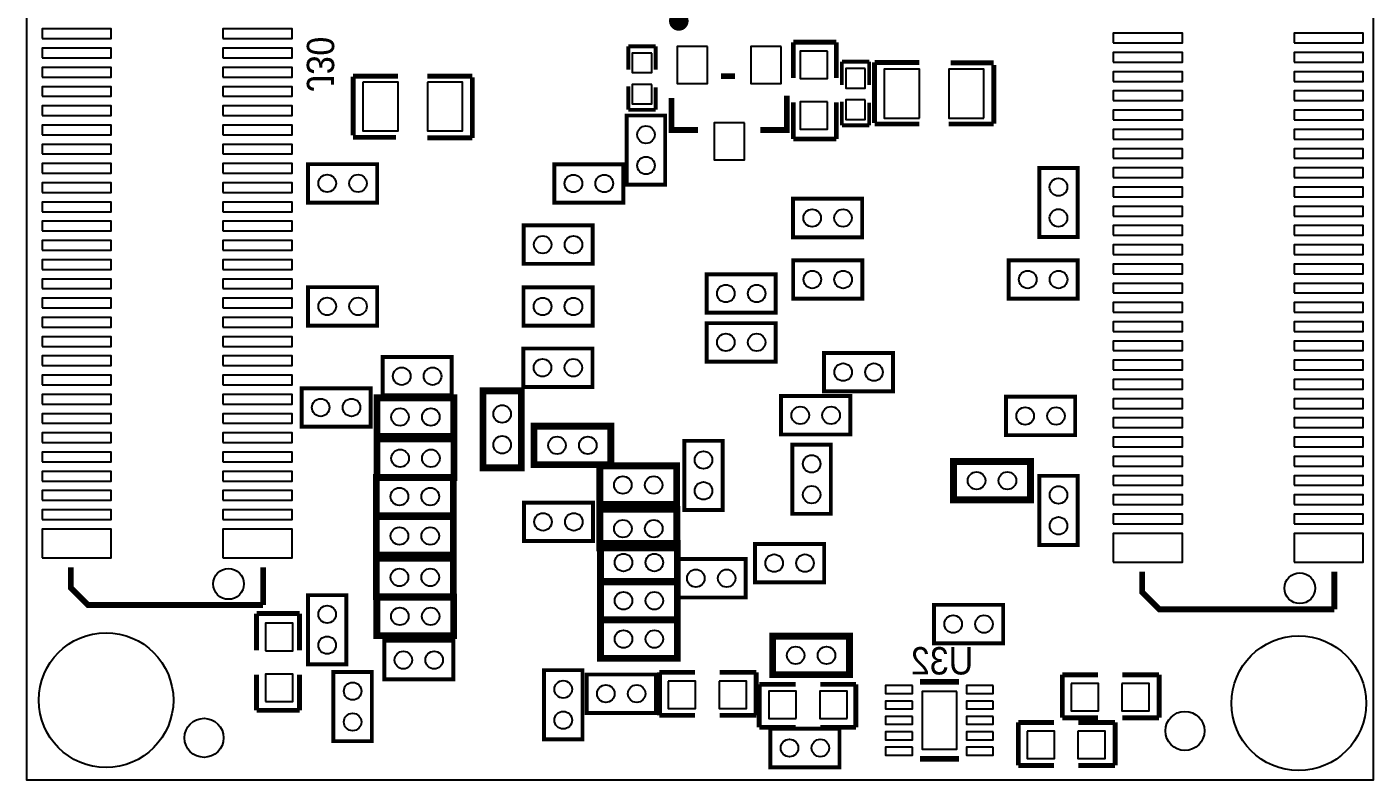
# Model space of a CAD drawing. Extents: x 33.6 to 68.6, y 12.9 to 54.9.
# Drawn here: x 33.58 to 68.58, y 12.9 to 32.47 of the extents above; entities that cross this region are included whole.
import ezdxf

# ---------------------------------------------------------------- set-up
doc = ezdxf.new("R2010")
doc.units = 0
for name, color, linetype in [('BG_OUTLINE', 3, 'CONTINUOUS'), ('PG_SILKSCREEN_BOTTOM', 5, 'CONTINUOUS'), ('PIN_BOTTOM', 6, 'CONTINUOUS'), ('RD_SILKSCREEN_BOTTOM', 7, 'CONTINUOUS')]:
    doc.layers.add(name, color=color, linetype=linetype)

msp = doc.modelspace()

# ---------------------------------------------------------------- linework, layer by layer
at = {"layer": 'BG_OUTLINE'}
msp.add_lwpolyline([(33.5763, 54.8978), (68.5775, 54.8978), (68.5775, 12.8956), (33.5763, 12.8956)], close=True, dxfattribs=at)
at = {"layer": 'PG_SILKSCREEN_BOTTOM', "const_width": 0.254}
msp.add_lwpolyline([(50.6522, 32.6263, 1), (50.39905, 32.62606, 1)], format="xyb", close=True, dxfattribs=at)
at = {"layer": 'PG_SILKSCREEN_BOTTOM'}
for points, const_width in [([(49.2125, 31.9684), (49.2125, 31.3588)], 0.1016), ([(49.2125, 31.9684), (49.9237, 31.9684)], 0.1016), ([(49.9237, 31.9684), (49.9237, 31.3588)], 0.1016), ([(53.5051, 31.1455), (53.5051, 32.0726)], 0.127), ([(53.5051, 32.0726), (54.6227, 32.0726)], 0.127), ([(54.6227, 32.0726), (54.6227, 31.1455)], 0.127), ([(54.7649, 31.5671), (54.7649, 30.9575)], 0.1016), ([(54.7649, 31.5671), (55.4761, 31.5671)], 0.1016), ([(55.4761, 31.5671), (55.4761, 30.9575)], 0.1016), ([(55.6153, 31.5483), (55.6153, 29.9735)], 0.127), ([(56.7837, 31.5483), (55.6153, 31.5483)], 0.127), ([(57.5965, 31.5356), (58.7141, 31.5356)], 0.127), ([(58.7141, 31.4848), (58.7141, 29.9608)], 0.127), ([(42.0573, 31.1887), (43.2257, 31.1887)], 0.127), ([(42.0573, 29.652), (42.0573, 31.176)], 0.127), ([(45.1561, 31.1887), (43.9877, 31.1887)], 0.127), ([(45.1561, 29.5885), (45.1561, 31.1633)], 0.127), ([(51.9895, 31.1902), (51.6227, 31.1902)], 0.1524), ([(49.2125, 30.927), (49.2125, 30.3174)], 0.1016), ([(49.9237, 30.3174), (49.9237, 30.9016)], 0.1016), ([(50.3362, 30.624), (50.3362, 29.7901), (51.0268, 29.7901)], 0.1524), ([(52.6435, 29.7901), (53.3362, 29.7901), (53.3362, 30.6822)], 0.1524), ([(53.5051, 30.5105), (53.5051, 29.558)], 0.127), ([(54.6227, 29.558), (54.6227, 30.5105)], 0.127), ([(54.7649, 30.5257), (54.7649, 29.9161)], 0.1016), ([(55.4761, 29.9161), (55.4761, 30.5003)], 0.1016), ([(49.2125, 30.3174), (49.9237, 30.3174)], 0.1016), ([(54.7649, 29.9161), (55.4761, 29.9161)], 0.1016), ([(55.6153, 29.9481), (56.7837, 29.9481)], 0.127), ([(58.7141, 29.9481), (57.5457, 29.9481)], 0.127), ([(43.1749, 29.6012), (42.0573, 29.6012)], 0.127), ([(43.9877, 29.5885), (45.1561, 29.5885)], 0.127), ([(53.5051, 29.558), (54.6227, 29.558)], 0.127), ([(34.7185, 18.4226), (34.7185, 17.8892), (35.164, 17.4437), (39.7187, 17.4437)], 0.1524), ([(39.7187, 17.4437), (39.7187, 18.4226)], 0.1524), ([(62.5721, 18.3109), (62.5721, 17.7775), (63.0177, 17.3319), (67.5724, 17.3319)], 0.1524), ([(67.5724, 17.3319), (67.5724, 18.3109)], 0.1524), ([(40.6654, 17.2237), (39.5478, 17.2237)], 0.127), ([(39.5478, 17.2237), (39.5478, 16.2712)], 0.127), ([(40.6654, 16.2712), (40.6654, 17.2237)], 0.127), ([(50.0228, 14.5796), (50.0228, 15.6972)], 0.127), ([(50.0228, 15.6972), (50.9499, 15.6972)], 0.127), ([(52.5374, 15.6972), (51.5849, 15.6972)], 0.127), ([(52.5374, 14.5796), (52.5374, 15.6972)], 0.127), ([(39.5478, 14.7091), (39.5478, 15.6362)], 0.127), ([(40.6654, 15.6362), (40.6654, 14.7091)], 0.127), ([(53.5683, 15.3827), (52.6158, 15.3827)], 0.127), ([(52.6158, 15.3827), (52.6158, 14.2651)], 0.127), ([(54.2033, 15.3827), (55.1304, 15.3827)], 0.127), ([(55.1304, 15.3827), (55.1304, 14.2651)], 0.127), ([(57.8109, 15.4475), (56.7949, 15.4475)], 0.1524), ([(60.4987, 14.5146), (60.4987, 15.6322)], 0.127), ([(60.4987, 15.6322), (61.4258, 15.6322)], 0.127), ([(63.0133, 15.6322), (62.0608, 15.6322)], 0.127), ([(63.0133, 14.5146), (63.0133, 15.6322)], 0.127), ([(40.6654, 14.7091), (39.5478, 14.7091)], 0.127), ([(50.9499, 14.5796), (50.0228, 14.5796)], 0.127), ([(51.5849, 14.5796), (52.5374, 14.5796)], 0.127), ([(59.3545, 13.2756), (59.3545, 14.3932)], 0.127), ([(59.3545, 14.3932), (60.2816, 14.3932)], 0.127), ([(61.4258, 14.5146), (60.4987, 14.5146)], 0.127), ([(61.8691, 14.3932), (60.9166, 14.3932)], 0.127), ([(61.8691, 13.2756), (61.8691, 14.3932)], 0.127), ([(62.0608, 14.5146), (63.0133, 14.5146)], 0.127), ([(52.6158, 14.2651), (53.5683, 14.2651)], 0.127), ([(55.1304, 14.2651), (54.2033, 14.2651)], 0.127), ([(56.7949, 13.4475), (57.8109, 13.4475)], 0.1524), ([(60.2816, 13.2756), (59.3545, 13.2756)], 0.127), ([(60.9166, 13.2756), (61.8691, 13.2756)], 0.127)]:
    msp.add_lwpolyline(points, dxfattribs=dict(at, const_width=const_width))
for points, const_width in [([(49.1724, 30.1694), (49.1724, 28.3726), (50.1721, 28.3726), (50.1721, 30.1694)], 0.1016), ([(42.6832, 28.9049), (40.8864, 28.9049), (40.8864, 27.9052), (42.6832, 27.9052)], 0.1016), ([(49.0852, 28.9014), (47.2884, 28.9014), (47.2884, 27.9016), (49.0852, 27.9016)], 0.1016), ([(60.8965, 27.0091), (60.8965, 28.8059), (59.8968, 28.8059), (59.8968, 27.0091)], 0.1016), ([(55.2935, 28.005), (53.4967, 28.005), (53.4967, 27.005), (55.2935, 27.005)], 0.1016), ([(48.2859, 27.3124), (46.4891, 27.3124), (46.4891, 26.3126), (48.2859, 26.3126)], 0.1016), ([(55.2958, 26.4048), (53.499, 26.4048), (53.499, 25.4051), (55.2958, 25.4051)], 0.1016), ([(60.8975, 26.4051), (59.1007, 26.4051), (59.1007, 25.4053), (60.8975, 25.4053)], 0.1016), ([(53.0471, 26.0421), (51.2503, 26.0421), (51.2503, 25.0424), (53.0471, 25.0424)], 0.1016), ([(40.8866, 24.7076), (42.6834, 24.7076), (42.6834, 25.7073), (40.8866, 25.7073)], 0.1016), ([(48.2834, 25.7048), (46.4866, 25.7048), (46.4866, 24.7051), (48.2834, 24.7051)], 0.1016), ([(53.0471, 24.7721), (51.2503, 24.7721), (51.2503, 23.7724), (53.0471, 23.7724)], 0.1016), ([(48.2808, 24.1125), (46.484, 24.1125), (46.484, 23.1125), (48.2808, 23.1125)], 0.1016), ([(44.6209, 23.8925), (42.8241, 23.8925), (42.8241, 22.8925), (44.6209, 22.8925)], 0.1016), ([(54.3009, 22.9992), (56.0977, 22.9992), (56.0977, 23.9989), (54.3009, 23.9989)], 0.1016), ([(42.5138, 23.0779), (40.717, 23.0779), (40.717, 22.0782), (42.5138, 22.0782)], 0.1016), ([(44.6778, 22.8316), (42.6778, 22.8316), (42.6778, 21.8318), (44.6778, 21.8318)], 0.1778), ([(46.4332, 21.0116), (46.4332, 23.0116), (45.4335, 23.0116), (45.4335, 21.0116)], 0.1778), ([(54.9829, 22.8768), (53.1861, 22.8768), (53.1861, 21.8768), (54.9829, 21.8768)], 0.1016), ([(60.8312, 22.859), (59.0344, 22.859), (59.0344, 21.8592), (60.8312, 21.8592)], 0.1016), ([(46.7599, 21.0952), (48.7599, 21.0952), (48.7599, 22.095), (46.7599, 22.095)], 0.1778), ([(44.6804, 21.7597), (42.6804, 21.7597), (42.6804, 20.7599), (44.6804, 20.7599)], 0.1778), ([(51.6682, 19.9169), (51.6682, 21.7137), (50.6684, 21.7137), (50.6684, 19.9169)], 0.1016), ([(54.4797, 19.8153), (54.4797, 21.6121), (53.4802, 21.6121), (53.4802, 19.8153)], 0.1016), ([(50.4716, 21.0637), (48.4716, 21.0637), (48.4716, 20.064), (50.4716, 20.064)], 0.1778), ([(59.6689, 21.178), (57.6689, 21.178), (57.6689, 20.1783), (59.6689, 20.1783)], 0.1778), ([(44.6626, 20.764), (42.6626, 20.764), (42.6626, 19.7642), (44.6626, 19.7642)], 0.1778), ([(60.8985, 19.0076), (60.8985, 20.8044), (59.8988, 20.8044), (59.8988, 19.0076)], 0.1016), ([(46.498, 19.1064), (48.2948, 19.1064), (48.2948, 20.1061), (46.498, 20.1061)], 0.1016), ([(50.4741, 19.9309), (48.4741, 19.9309), (48.4741, 18.9311), (50.4741, 18.9311)], 0.1778), ([(44.6626, 19.7404), (42.6626, 19.7404), (42.6626, 18.7406), (44.6626, 18.7406)], 0.1778), ([(50.4894, 19.0495), (48.4894, 19.0495), (48.4894, 18.0497), (50.4894, 18.0497)], 0.1778), ([(54.3044, 19.0343), (52.5076, 19.0343), (52.5076, 18.0345), (54.3044, 18.0345)], 0.1016), ([(44.6626, 18.6634), (42.6626, 18.6634), (42.6626, 17.6637), (44.6626, 17.6637)], 0.1778), ([(50.4706, 17.6408), (52.2674, 17.6408), (52.2674, 18.6406), (50.4706, 18.6406)], 0.1016), ([(50.4894, 18.0564), (48.4894, 18.0564), (48.4894, 17.0566), (50.4894, 17.0566)], 0.1778), ([(40.8831, 17.7013), (40.8831, 15.9045), (41.8828, 15.9045), (41.8828, 17.7013)], 0.1016), ([(44.6728, 17.65), (42.6728, 17.65), (42.6728, 16.6502), (44.6728, 16.6502)], 0.1778), ([(58.9585, 17.4498), (57.1617, 17.4498), (57.1617, 16.4501), (58.9585, 16.4501)], 0.1016), ([(50.4894, 17.0607), (48.4894, 17.0607), (48.4894, 16.0609), (50.4894, 16.0609)], 0.1778), ([(44.6631, 16.5146), (42.8663, 16.5146), (42.8663, 15.5146), (44.6631, 15.5146)], 0.1016), ([(54.9648, 16.6365), (52.9648, 16.6365), (52.9648, 15.6367), (54.9648, 15.6367)], 0.1778), ([(42.5445, 13.9073), (42.5445, 15.7041), (41.5447, 15.7041), (41.5447, 13.9073)], 0.1016), ([(48.0207, 13.9555), (48.0207, 15.7523), (47.021, 15.7523), (47.021, 13.9555)], 0.1016), ([(49.928, 15.6403), (48.1312, 15.6403), (48.1312, 14.6406), (49.928, 14.6406)], 0.1016), ([(54.7032, 14.2288), (52.9064, 14.2288), (52.9064, 13.2291), (54.7032, 13.2291)], 0.1016)]:
    msp.add_lwpolyline(points, close=True, dxfattribs=dict(at, const_width=const_width))
at = {"layer": 'PIN_BOTTOM'}
for points in [[(33.96855, 32.16855), (35.76865, 32.16855), (35.76865, 32.41845), (33.96855, 32.41845)], [(38.66855, 32.16855), (40.46865, 32.16855), (40.46865, 32.41845), (38.66855, 32.41845)], [(61.82225, 32.05685), (63.62235, 32.05685), (63.62235, 32.30675), (61.82225, 32.30675)], [(66.52225, 32.05685), (68.32235, 32.05685), (68.32235, 32.30675), (66.52225, 32.30675)], [(33.96855, 31.66845), (35.76865, 31.66845), (35.76865, 31.91835), (33.96855, 31.91835)], [(38.66855, 31.66845), (40.46865, 31.66845), (40.46865, 31.91835), (38.66855, 31.91835)], [(51.2724, 31.9634), (50.485, 31.9634), (50.485, 30.9982), (51.2724, 30.9982)], [(53.1873, 31.9634), (52.3999, 31.9634), (52.3999, 30.9982), (53.1873, 30.9982)], [(49.8221, 31.7906), (49.3141, 31.7906), (49.3141, 31.2826), (49.8221, 31.2826)], [(54.3941, 31.844), (53.6829, 31.844), (53.6829, 31.1328), (54.3941, 31.1328)], [(61.82225, 31.55675), (63.62235, 31.55675), (63.62235, 31.80665), (61.82225, 31.80665)], [(66.52225, 31.55675), (68.32235, 31.55675), (68.32235, 31.80665), (66.52225, 31.80665)], [(33.96855, 31.16855), (35.76865, 31.16855), (35.76865, 31.41845), (33.96855, 31.41845)], [(38.66855, 31.16855), (40.46865, 31.16855), (40.46865, 31.41845), (38.66855, 31.41845)], [(55.3745, 31.3893), (54.8665, 31.3893), (54.8665, 30.8813), (55.3745, 30.8813)], [(56.7837, 30.1005), (56.7837, 31.3705), (55.8693, 31.3705), (55.8693, 30.1005)], [(58.4601, 30.1005), (58.4601, 31.3705), (57.5457, 31.3705), (57.5457, 30.1005)], [(61.82225, 31.05685), (63.62235, 31.05685), (63.62235, 31.30675), (61.82225, 31.30675)], [(66.52225, 31.05685), (68.32235, 31.05685), (68.32235, 31.30675), (66.52225, 31.30675)], [(33.96855, 30.66845), (35.76865, 30.66845), (35.76865, 30.91835), (33.96855, 30.91835)], [(38.66855, 30.66845), (40.46865, 30.66845), (40.46865, 30.91835), (38.66855, 30.91835)], [(42.3113, 31.0363), (42.3113, 29.7663), (43.2257, 29.7663), (43.2257, 31.0363)], [(43.9877, 31.0363), (43.9877, 29.7663), (44.9021, 29.7663), (44.9021, 31.0363)], [(49.8221, 30.9778), (49.3141, 30.9778), (49.3141, 30.4698), (49.8221, 30.4698)], [(61.82225, 30.55675), (63.62235, 30.55675), (63.62235, 30.80665), (61.82225, 30.80665)], [(66.52225, 30.55675), (68.32235, 30.55675), (68.32235, 30.80665), (66.52225, 30.80665)], [(54.3941, 30.5232), (53.6829, 30.5232), (53.6829, 29.812), (54.3941, 29.812)], [(55.3745, 30.5765), (54.8665, 30.5765), (54.8665, 30.0685), (55.3745, 30.0685)], [(33.96855, 30.16855), (35.76865, 30.16855), (35.76865, 30.41845), (33.96855, 30.41845)], [(38.66855, 30.16855), (40.46865, 30.16855), (40.46865, 30.41845), (38.66855, 30.41845)], [(61.82225, 30.05685), (63.62235, 30.05685), (63.62235, 30.30675), (61.82225, 30.30675)], [(66.52225, 30.05685), (68.32235, 30.05685), (68.32235, 30.30675), (66.52225, 30.30675)], [(33.96855, 29.66845), (35.76865, 29.66845), (35.76865, 29.91835), (33.96855, 29.91835)], [(38.66855, 29.66845), (40.46865, 29.66845), (40.46865, 29.91835), (38.66855, 29.91835)], [(52.23, 29.9822), (51.4426, 29.9822), (51.4426, 29.017), (52.23, 29.017)], [(61.82225, 29.55675), (63.62235, 29.55675), (63.62235, 29.80665), (61.82225, 29.80665)], [(66.52225, 29.55675), (68.32235, 29.55675), (68.32235, 29.80665), (66.52225, 29.80665)], [(33.96855, 29.16855), (35.76865, 29.16855), (35.76865, 29.41845), (33.96855, 29.41845)], [(38.66855, 29.16855), (40.46865, 29.16855), (40.46865, 29.41845), (38.66855, 29.41845)], [(61.82225, 29.05685), (63.62235, 29.05685), (63.62235, 29.30675), (61.82225, 29.30675)], [(66.52225, 29.05685), (68.32235, 29.05685), (68.32235, 29.30675), (66.52225, 29.30675)], [(33.96855, 28.66845), (35.76865, 28.66845), (35.76865, 28.91835), (33.96855, 28.91835)], [(38.66855, 28.66845), (40.46865, 28.66845), (40.46865, 28.91835), (38.66855, 28.91835)], [(61.82225, 28.55675), (63.62235, 28.55675), (63.62235, 28.80665), (61.82225, 28.80665)], [(66.52225, 28.55675), (68.32235, 28.55675), (68.32235, 28.80665), (66.52225, 28.80665)], [(33.96855, 28.16855), (35.76865, 28.16855), (35.76865, 28.41845), (33.96855, 28.41845)], [(38.66855, 28.16855), (40.46865, 28.16855), (40.46865, 28.41845), (38.66855, 28.41845)], [(61.82225, 28.05685), (63.62235, 28.05685), (63.62235, 28.30675), (61.82225, 28.30675)], [(66.52225, 28.05685), (68.32235, 28.05685), (68.32235, 28.30675), (66.52225, 28.30675)], [(33.96855, 27.66845), (35.76865, 27.66845), (35.76865, 27.91835), (33.96855, 27.91835)], [(38.66855, 27.66845), (40.46865, 27.66845), (40.46865, 27.91835), (38.66855, 27.91835)], [(61.82225, 27.55675), (63.62235, 27.55675), (63.62235, 27.80665), (61.82225, 27.80665)], [(66.52225, 27.55675), (68.32235, 27.55675), (68.32235, 27.80665), (66.52225, 27.80665)], [(33.96855, 27.16865), (35.76865, 27.16865), (35.76865, 27.41855), (33.96855, 27.41855)], [(38.66855, 27.16865), (40.46865, 27.16865), (40.46865, 27.41855), (38.66855, 27.41855)], [(61.82225, 27.05695), (63.62235, 27.05695), (63.62235, 27.30685), (61.82225, 27.30685)], [(66.52225, 27.05695), (68.32235, 27.05695), (68.32235, 27.30685), (66.52225, 27.30685)], [(33.96855, 26.66845), (35.76865, 26.66845), (35.76865, 26.91835), (33.96855, 26.91835)], [(38.66855, 26.66845), (40.46865, 26.66845), (40.46865, 26.91835), (38.66855, 26.91835)], [(61.82225, 26.55675), (63.62235, 26.55675), (63.62235, 26.80665), (61.82225, 26.80665)], [(66.52225, 26.55675), (68.32235, 26.55675), (68.32235, 26.80665), (66.52225, 26.80665)], [(33.96855, 26.16865), (35.76865, 26.16865), (35.76865, 26.41855), (33.96855, 26.41855)], [(38.66855, 26.16865), (40.46865, 26.16865), (40.46865, 26.41855), (38.66855, 26.41855)], [(61.82225, 26.05695), (63.62235, 26.05695), (63.62235, 26.30685), (61.82225, 26.30685)], [(66.52225, 26.05695), (68.32235, 26.05695), (68.32235, 26.30685), (66.52225, 26.30685)], [(33.96855, 25.66845), (35.76865, 25.66845), (35.76865, 25.91835), (33.96855, 25.91835)], [(38.66855, 25.66845), (40.46865, 25.66845), (40.46865, 25.91835), (38.66855, 25.91835)], [(61.82225, 25.55675), (63.62235, 25.55675), (63.62235, 25.80665), (61.82225, 25.80665)], [(66.52225, 25.55675), (68.32235, 25.55675), (68.32235, 25.80665), (66.52225, 25.80665)], [(33.96855, 25.16865), (35.76865, 25.16865), (35.76865, 25.41855), (33.96855, 25.41855)], [(38.66855, 25.16865), (40.46865, 25.16865), (40.46865, 25.41855), (38.66855, 25.41855)], [(61.82225, 25.05695), (63.62235, 25.05695), (63.62235, 25.30685), (61.82225, 25.30685)], [(66.52225, 25.05695), (68.32235, 25.05695), (68.32235, 25.30685), (66.52225, 25.30685)], [(33.96855, 24.66845), (35.76865, 24.66845), (35.76865, 24.91835), (33.96855, 24.91835)], [(38.66855, 24.66845), (40.46865, 24.66845), (40.46865, 24.91835), (38.66855, 24.91835)], [(61.82225, 24.55675), (63.62235, 24.55675), (63.62235, 24.80665), (61.82225, 24.80665)], [(66.52225, 24.55675), (68.32235, 24.55675), (68.32235, 24.80665), (66.52225, 24.80665)], [(33.96855, 24.16865), (35.76865, 24.16865), (35.76865, 24.41855), (33.96855, 24.41855)], [(38.66855, 24.16865), (40.46865, 24.16865), (40.46865, 24.41855), (38.66855, 24.41855)], [(61.82225, 24.05695), (63.62235, 24.05695), (63.62235, 24.30685), (61.82225, 24.30685)], [(66.52225, 24.05695), (68.32235, 24.05695), (68.32235, 24.30685), (66.52225, 24.30685)], [(33.96855, 23.66845), (35.76865, 23.66845), (35.76865, 23.91835), (33.96855, 23.91835)], [(38.66855, 23.66845), (40.46865, 23.66845), (40.46865, 23.91835), (38.66855, 23.91835)], [(61.82225, 23.55675), (63.62235, 23.55675), (63.62235, 23.80665), (61.82225, 23.80665)], [(66.52225, 23.55675), (68.32235, 23.55675), (68.32235, 23.80665), (66.52225, 23.80665)], [(33.96855, 23.16865), (35.76865, 23.16865), (35.76865, 23.41855), (33.96855, 23.41855)], [(38.66855, 23.16865), (40.46865, 23.16865), (40.46865, 23.41855), (38.66855, 23.41855)], [(61.82225, 23.05695), (63.62235, 23.05695), (63.62235, 23.30685), (61.82225, 23.30685)], [(66.52225, 23.05695), (68.32235, 23.05695), (68.32235, 23.30685), (66.52225, 23.30685)], [(33.96855, 22.66845), (35.76865, 22.66845), (35.76865, 22.91835), (33.96855, 22.91835)], [(38.66855, 22.66845), (40.46865, 22.66845), (40.46865, 22.91835), (38.66855, 22.91835)], [(61.82225, 22.55675), (63.62235, 22.55675), (63.62235, 22.80665), (61.82225, 22.80665)], [(66.52225, 22.55675), (68.32235, 22.55675), (68.32235, 22.80665), (66.52225, 22.80665)], [(33.96855, 22.16865), (35.76865, 22.16865), (35.76865, 22.41855), (33.96855, 22.41855)], [(38.66855, 22.16865), (40.46865, 22.16865), (40.46865, 22.41855), (38.66855, 22.41855)], [(61.82225, 22.05695), (63.62235, 22.05695), (63.62235, 22.30685), (61.82225, 22.30685)], [(66.52225, 22.05695), (68.32235, 22.05695), (68.32235, 22.30685), (66.52225, 22.30685)], [(33.96855, 21.66845), (35.76865, 21.66845), (35.76865, 21.91835), (33.96855, 21.91835)], [(38.66855, 21.66845), (40.46865, 21.66845), (40.46865, 21.91835), (38.66855, 21.91835)], [(61.82225, 21.55675), (63.62235, 21.55675), (63.62235, 21.80665), (61.82225, 21.80665)], [(66.52225, 21.55675), (68.32235, 21.55675), (68.32235, 21.80665), (66.52225, 21.80665)], [(33.96855, 21.16865), (35.76865, 21.16865), (35.76865, 21.41855), (33.96855, 21.41855)], [(38.66855, 21.16865), (40.46865, 21.16865), (40.46865, 21.41855), (38.66855, 21.41855)], [(61.82225, 21.05695), (63.62235, 21.05695), (63.62235, 21.30685), (61.82225, 21.30685)], [(66.52225, 21.05695), (68.32235, 21.05695), (68.32235, 21.30685), (66.52225, 21.30685)], [(33.96855, 20.66845), (35.76865, 20.66845), (35.76865, 20.91835), (33.96855, 20.91835)], [(38.66855, 20.66845), (40.46865, 20.66845), (40.46865, 20.91835), (38.66855, 20.91835)], [(61.82225, 20.55675), (63.62235, 20.55675), (63.62235, 20.80665), (61.82225, 20.80665)], [(66.52225, 20.55675), (68.32235, 20.55675), (68.32235, 20.80665), (66.52225, 20.80665)], [(33.96855, 20.16865), (35.76865, 20.16865), (35.76865, 20.41855), (33.96855, 20.41855)], [(38.66855, 20.16865), (40.46865, 20.16865), (40.46865, 20.41855), (38.66855, 20.41855)], [(61.82225, 20.05695), (63.62235, 20.05695), (63.62235, 20.30685), (61.82225, 20.30685)], [(66.52225, 20.05695), (68.32235, 20.05695), (68.32235, 20.30685), (66.52225, 20.30685)], [(33.96855, 19.66845), (35.76865, 19.66845), (35.76865, 19.91835), (33.96855, 19.91835)], [(38.66855, 19.66845), (40.46865, 19.66845), (40.46865, 19.91835), (38.66855, 19.91835)], [(61.82225, 19.55675), (63.62235, 19.55675), (63.62235, 19.80665), (61.82225, 19.80665)], [(66.52225, 19.55675), (68.32235, 19.55675), (68.32235, 19.80665), (66.52225, 19.80665)], [(33.96855, 18.66855), (35.76865, 18.66855), (35.76865, 19.41865), (33.96855, 19.41865)], [(38.66855, 18.66855), (40.46865, 18.66855), (40.46865, 19.41865), (38.66855, 19.41865)], [(61.82225, 18.55685), (63.62235, 18.55685), (63.62235, 19.30695), (61.82225, 19.30695)], [(66.52225, 18.55685), (68.32235, 18.55685), (68.32235, 19.30695), (66.52225, 19.30695)], [(39.7764, 16.2585), (40.4876, 16.2585), (40.4876, 16.9697), (39.7764, 16.9697)], [(39.7764, 14.9377), (40.4876, 14.9377), (40.4876, 15.6489), (39.7764, 15.6489)], [(50.2514, 15.4686), (50.2514, 14.7574), (50.9626, 14.7574), (50.9626, 15.4686)], [(51.5722, 15.4686), (51.5722, 14.7574), (52.2834, 14.7574), (52.2834, 15.4686)], [(60.7273, 15.4036), (60.7273, 14.6924), (61.4385, 14.6924), (61.4385, 15.4036)], [(62.0481, 15.4036), (62.0481, 14.6924), (62.7593, 14.6924), (62.7593, 15.4036)], [(53.581, 14.4937), (53.581, 15.2049), (52.8698, 15.2049), (52.8698, 14.4937)], [(54.9018, 14.4937), (54.9018, 15.2049), (54.1906, 15.2049), (54.1906, 14.4937)], [(56.6029, 15.34995), (55.9029, 15.34995), (55.9029, 15.14525), (56.6029, 15.14525)], [(57.75285, 15.19755), (56.85295, 15.19755), (56.85295, 13.69745), (57.75285, 13.69745)], [(58.7029, 15.34995), (58.0029, 15.34995), (58.0029, 15.14525), (58.7029, 15.14525)], [(56.6029, 14.94985), (55.9029, 14.94985), (55.9029, 14.74515), (56.6029, 14.74515)], [(58.7029, 14.94985), (58.0029, 14.94985), (58.0029, 14.74515), (58.7029, 14.74515)], [(56.6029, 14.54985), (55.9029, 14.54985), (55.9029, 14.34515), (56.6029, 14.34515)], [(58.7029, 14.54985), (58.0029, 14.54985), (58.0029, 14.34515), (58.7029, 14.34515)], [(56.6029, 14.14985), (55.9029, 14.14985), (55.9029, 13.94515), (56.6029, 13.94515)], [(58.7029, 14.14985), (58.0029, 14.14985), (58.0029, 13.94515), (58.7029, 13.94515)], [(59.5831, 14.1646), (59.5831, 13.4534), (60.2943, 13.4534), (60.2943, 14.1646)], [(60.9039, 14.1646), (60.9039, 13.4534), (61.6151, 13.4534), (61.6151, 14.1646)], [(56.6029, 13.74975), (55.9029, 13.74975), (55.9029, 13.54505), (56.6029, 13.54505)], [(58.7029, 13.74975), (58.0029, 13.74975), (58.0029, 13.54505), (58.7029, 13.54505)]]:
    msp.add_lwpolyline(points, close=True, dxfattribs=at)
for centre, radius in [((49.6722, 29.6718), 0.2286), ((49.6722, 28.8702), 0.2286), ((41.384, 28.4051), 0.2286), ((42.1856, 28.4051), 0.2286), ((47.786, 28.4018), 0.2286), ((48.5876, 28.4018), 0.2286), ((60.3966, 28.3083), 0.2286), ((53.9943, 27.5049), 0.2286), ((54.7959, 27.5049), 0.2286), ((60.3966, 27.5067), 0.2286), ((46.9867, 26.8125), 0.2286), ((47.7883, 26.8125), 0.2286), ((53.9966, 25.905), 0.2286), ((54.7982, 25.905), 0.2286), ((59.5983, 25.9052), 0.2286), ((60.3999, 25.9052), 0.2286), ((51.7479, 25.5422), 0.2286), ((52.5495, 25.5422), 0.2286), ((41.3842, 25.2075), 0.2286), ((42.1858, 25.2075), 0.2286), ((46.9842, 25.2049), 0.2286), ((47.7858, 25.2049), 0.2286), ((51.7479, 24.2722), 0.2286), ((52.5495, 24.2722), 0.2286), ((46.9816, 23.6126), 0.2286), ((47.7832, 23.6126), 0.2286), ((43.3217, 23.3924), 0.2286), ((44.1233, 23.3924), 0.2286), ((54.7985, 23.4991), 0.2286), ((55.6001, 23.4991), 0.2286), ((41.2146, 22.5781), 0.2286), ((42.0162, 22.5781), 0.2286), ((43.277, 22.3317), 0.2286), ((44.0786, 22.3317), 0.2286), ((45.9334, 22.4124), 0.2286), ((53.6837, 22.3766), 0.2286), ((54.4853, 22.3766), 0.2286), ((59.532, 22.3591), 0.2286), ((60.3336, 22.3591), 0.2286), ((45.9334, 21.6108), 0.2286), ((47.3591, 21.5951), 0.2286), ((48.1607, 21.5951), 0.2286), ((43.2796, 21.2598), 0.2286), ((44.0812, 21.2598), 0.2286), ((51.1683, 21.2161), 0.2286), ((53.9801, 21.1145), 0.2286), ((49.0708, 20.5638), 0.2286), ((49.8724, 20.5638), 0.2286), ((58.2681, 20.6781), 0.2286), ((59.0697, 20.6781), 0.2286), ((43.2618, 20.2641), 0.2286), ((44.0634, 20.2641), 0.2286), ((51.1683, 20.4145), 0.2286), ((53.9801, 20.3129), 0.2286), ((60.3987, 20.3068), 0.2286), ((46.9956, 19.6063), 0.2286), ((47.7972, 19.6063), 0.2286), ((49.0733, 19.431), 0.2286), ((49.8749, 19.431), 0.2286), ((60.3987, 19.5052), 0.2286), ((43.2618, 19.2405), 0.2286), ((44.0634, 19.2405), 0.2286), ((49.0886, 18.5496), 0.2286), ((49.8902, 18.5496), 0.2286), ((53.0052, 18.5344), 0.2286), ((53.8068, 18.5344), 0.2286), ((38.8185, 17.9936), 0.40005), ((43.2618, 18.1635), 0.2286), ((44.0634, 18.1635), 0.2286), ((50.9682, 18.1407), 0.2286), ((51.7698, 18.1407), 0.2286), ((66.6722, 17.8819), 0.40005), ((49.0886, 17.5565), 0.2286), ((49.8902, 17.5565), 0.2286), ((41.383, 17.2037), 0.2286), ((43.272, 17.1501), 0.2286), ((44.0736, 17.1501), 0.2286), ((57.6593, 16.9499), 0.2286), ((58.4609, 16.9499), 0.2286), ((35.6337, 14.9733), 1.75005), ((41.383, 16.4021), 0.2286), ((49.0886, 16.5608), 0.2286), ((49.8902, 16.5608), 0.2286), ((66.6445, 14.892), 1.75005), ((43.3639, 16.0147), 0.2286), ((44.1655, 16.0147), 0.2286), ((53.564, 16.1366), 0.2286), ((54.3656, 16.1366), 0.2286), ((42.0446, 15.2065), 0.2286), ((47.5209, 15.2547), 0.2286), ((48.6288, 15.1404), 0.2286), ((49.4304, 15.1404), 0.2286), ((38.1813, 13.9929), 0.508), ((42.0446, 14.4049), 0.2286), ((47.5209, 14.4531), 0.2286), ((63.6854, 14.1732), 0.508), ((53.404, 13.729), 0.2286), ((54.2056, 13.729), 0.2286)]:
    msp.add_circle(centre, radius, dxfattribs=at)

# ---------------------------------------------------------------- texts
at = {"layer": 'PG_SILKSCREEN_BOTTOM', "text_generation_flag": 2, "width": 0.928571}
msp.add_text('J30', height=0.7112, rotation=270, dxfattribs=at).set_placement((40.8534, 30.7924))
at = {"layer": 'RD_SILKSCREEN_BOTTOM', "text_generation_flag": 2, "width": 0.928571}
msp.add_text('U32', height=0.7112, dxfattribs=at).set_placement((58.1812, 15.64))

doc.saveas('drawing.dxf')
